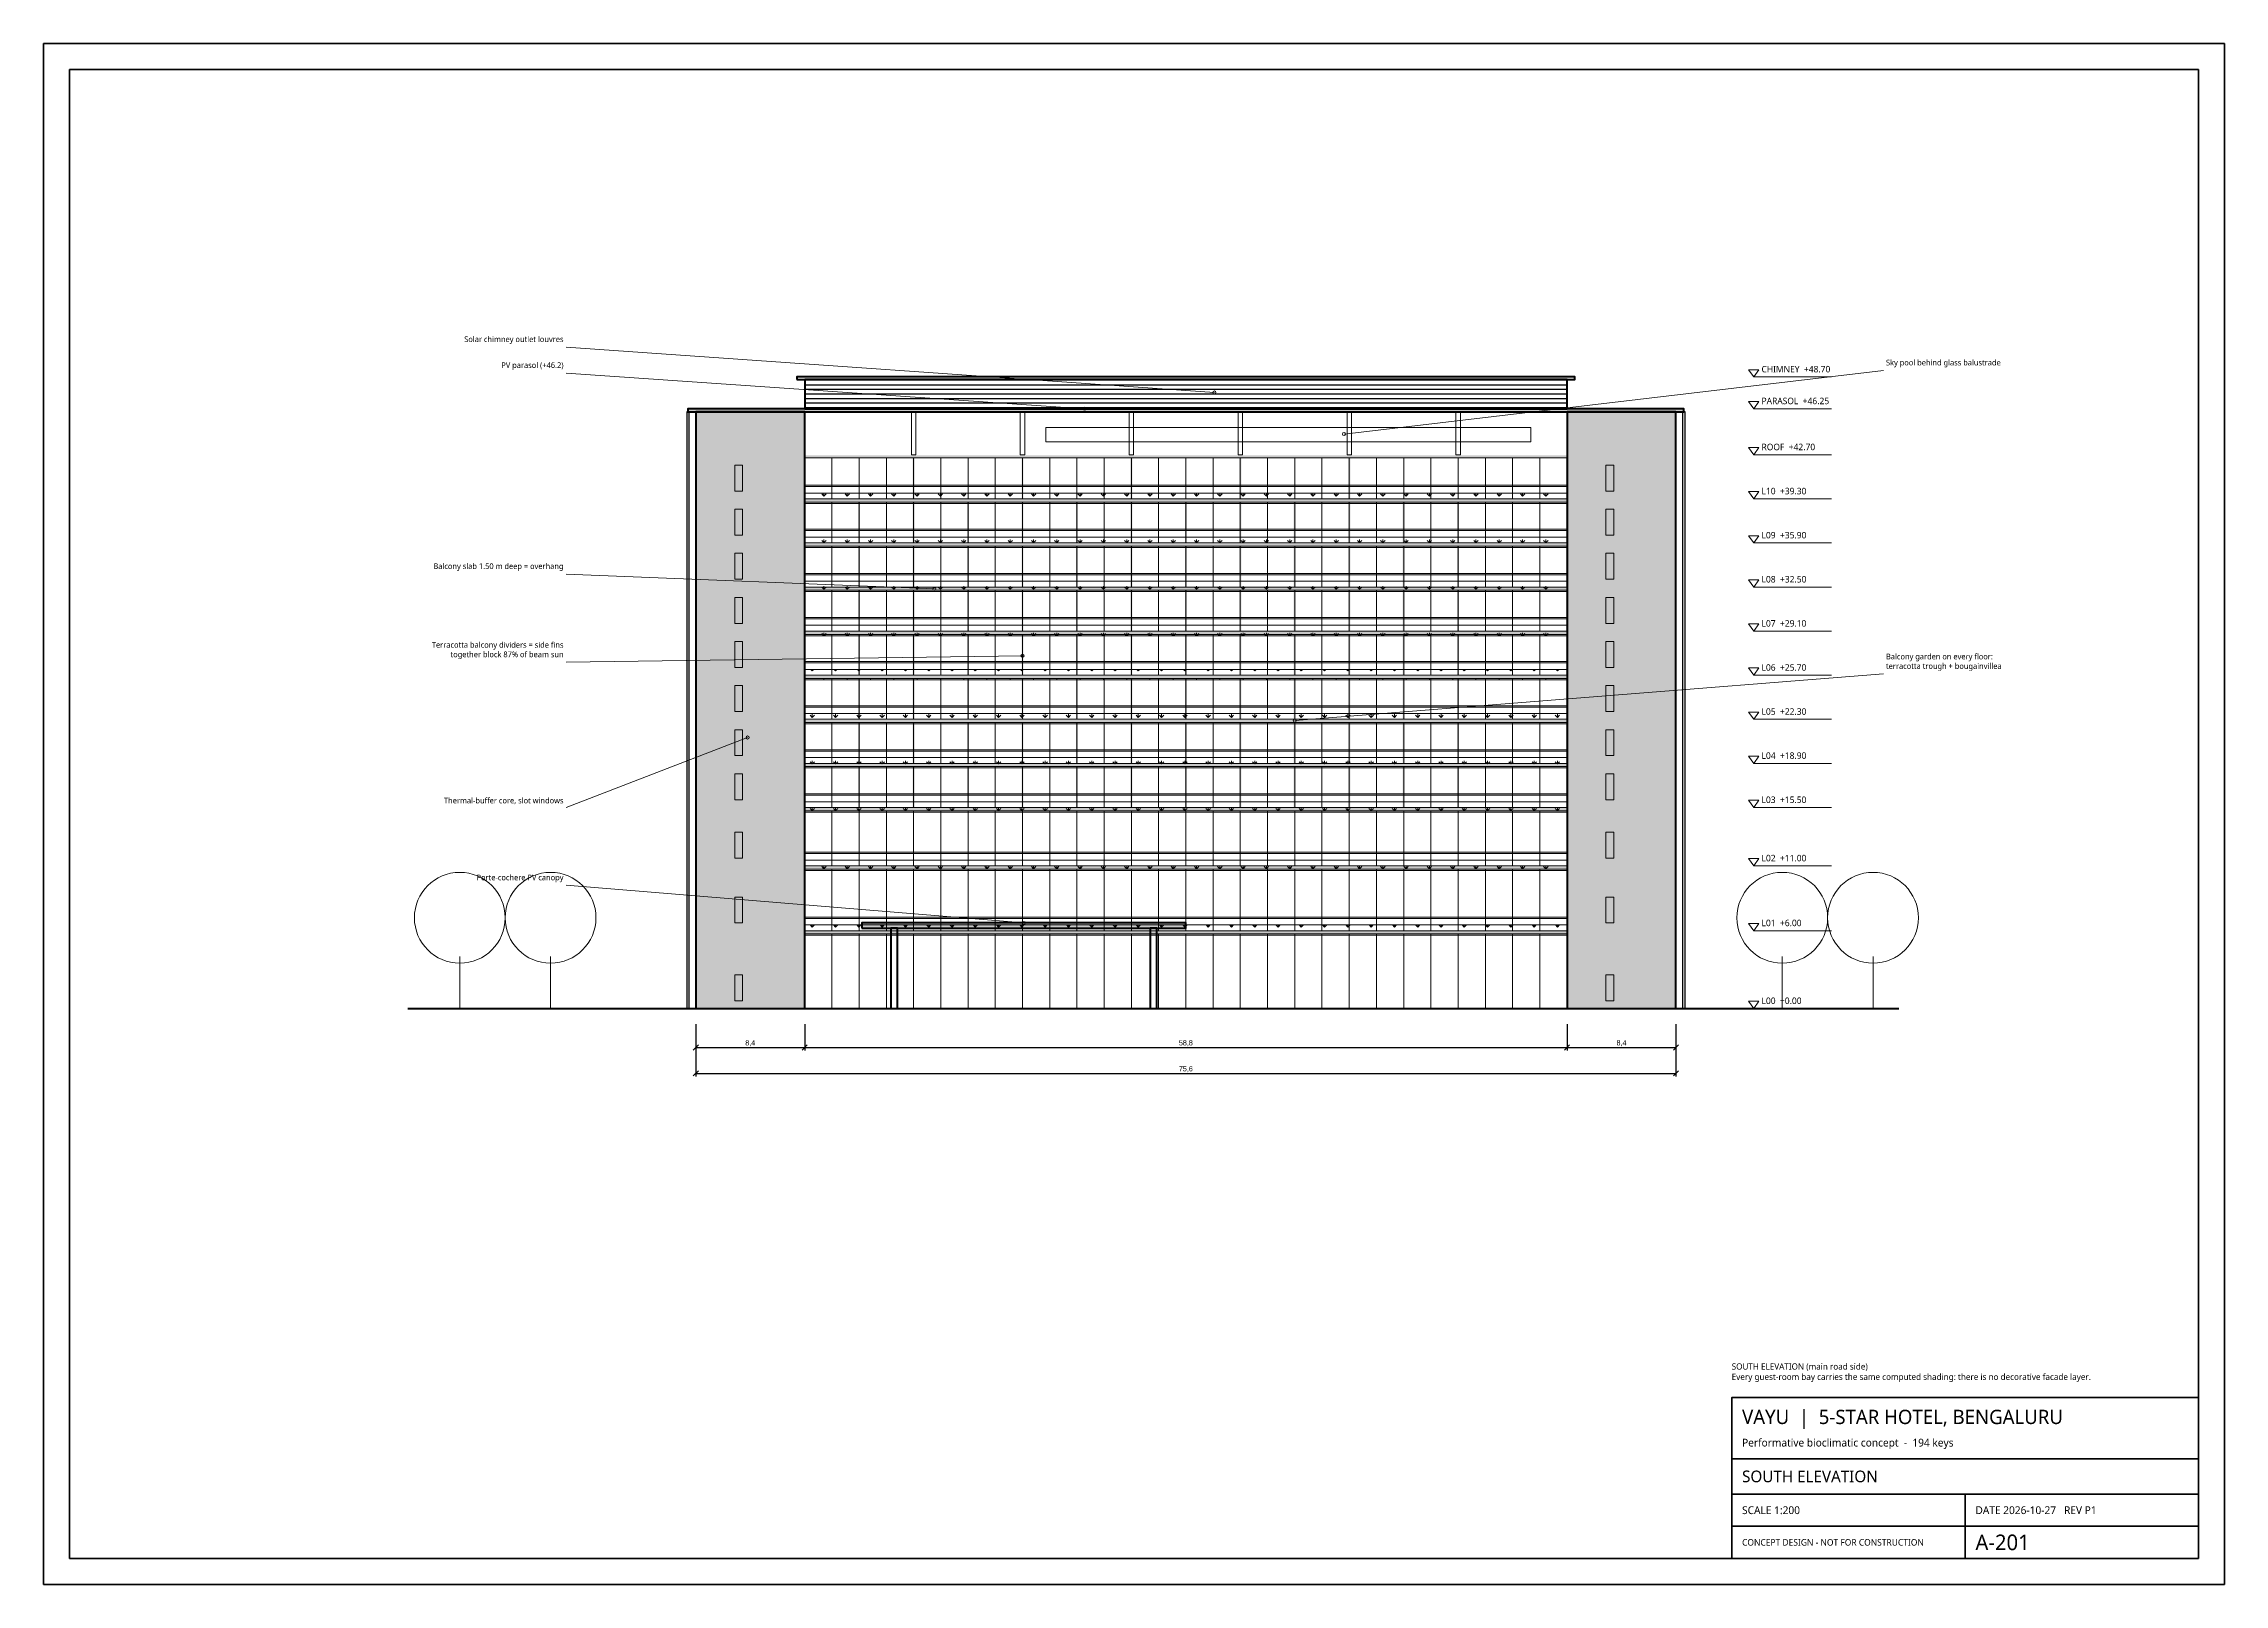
# Model space of a CAD drawing. Header units: metres. Extents: x -8 to 160, y -44 to 74.
import ezdxf
from ezdxf.enums import TextEntityAlignment as Align

# ---------------------------------------------------------------- set-up
doc = ezdxf.new("R2010")
doc.units = ezdxf.units.M
doc.header["$LTSCALE"] = 0.5
for name, color, linetype, lineweight in [('A-ANNO', 7, 'Continuous', 18), ('A-BEYOND', 8, 'Continuous', 13), ('A-DIMS', 7, 'Continuous', 13), ('A-GLAZ', 4, 'Continuous', 18), ('A-HATCH', 8, 'Continuous', 0), ('A-SECT', 7, 'Continuous', 70), ('A-SHAD', 30, 'Continuous', 25), ('A-TTLB', 7, 'Continuous', 35), ('A-WALL', 7, 'Continuous', 50), ('L-PLNT', 3, 'Continuous', 13)]:
    doc.layers.add(name, color=color, linetype=linetype, lineweight=lineweight)
doc.styles.add('OpenSans', font='OpenSans-Regular.ttf')
doc.dimstyles.new('VAYU', dxfattribs={"dimtxt": 0.4, "dimasz": 0.24, "dimexe": 0.24, "dimexo": 0.2, "dimgap": 0.12, "dimtad": 1, "dimtsz": 0.2, "dimcen": 2.5, "dimazin": 3, "dimtfac": 1, "dimtmove": 0, "dimatfit": 3})

msp = doc.modelspace()

# ---------------------------------------------------------------- hatches: boundary and pattern name
at = {"layer": 'A-HATCH'}
for color, points in [(5, [(41.6, 46), (118.4, 46), (118.4, 46.25), (41.6, 46.25)]), (254, [(42.2, 0), (50.6, 0), (50.6, 46), (42.2, 46)]), (254, [(109.4, 0), (117.8, 0), (117.8, 46), (109.4, 46)]), (252, [(50.6, 42.45), (109.4, 42.45), (109.4, 42.65), (50.6, 42.65)]), (252, [(50.6, 39.05), (109.4, 39.05), (109.4, 39.25), (50.6, 39.25)]), (252, [(50.6, 35.65), (109.4, 35.65), (109.4, 35.85), (50.6, 35.85)]), (252, [(50.6, 32.25), (109.4, 32.25), (109.4, 32.45), (50.6, 32.45)]), (252, [(50.6, 28.85), (109.4, 28.85), (109.4, 29.05), (50.6, 29.05)]), (252, [(50.6, 25.45), (109.4, 25.45), (109.4, 25.65), (50.6, 25.65)]), (252, [(50.6, 22.05), (109.4, 22.05), (109.4, 22.25), (50.6, 22.25)]), (252, [(50.6, 18.65), (109.4, 18.65), (109.4, 18.85), (50.6, 18.85)]), (252, [(50.6, 15.25), (109.4, 15.25), (109.4, 15.45), (50.6, 15.45)]), (252, [(50.6, 10.75), (109.4, 10.75), (109.4, 10.95), (50.6, 10.95)]), (252, [(50.6, 5.75), (109.4, 5.75), (109.4, 5.95), (50.6, 5.95)]), (5, [(55, 6.2), (80, 6.2), (80, 6.6), (55, 6.6)])]:
    msp.add_hatch(color=color, dxfattribs=at).paths.add_polyline_path(points)
at = {"layer": 'A-SHAD'}
for points in [[(50.525, 39.3), (50.675, 39.3), (50.675, 42.45), (50.525, 42.45)], [(58.925, 39.3), (59.075, 39.3), (59.075, 42.45), (58.925, 42.45)], [(67.325, 39.3), (67.475, 39.3), (67.475, 42.45), (67.325, 42.45)], [(75.725, 39.3), (75.875, 39.3), (75.875, 42.45), (75.725, 42.45)], [(84.125, 39.3), (84.275, 39.3), (84.275, 42.45), (84.125, 42.45)], [(92.525, 39.3), (92.675, 39.3), (92.675, 42.45), (92.525, 42.45)], [(109.325, 39.3), (109.475, 39.3), (109.475, 42.45), (109.325, 42.45)], [(50.525, 35.9), (50.675, 35.9), (50.675, 39.05), (50.525, 39.05)], [(54.725, 35.9), (54.875, 35.9), (54.875, 39.05), (54.725, 39.05)], [(58.925, 35.9), (59.075, 35.9), (59.075, 39.05), (58.925, 39.05)], [(63.125, 35.9), (63.275, 35.9), (63.275, 39.05), (63.125, 39.05)], [(67.325, 35.9), (67.475, 35.9), (67.475, 39.05), (67.325, 39.05)], [(71.525, 35.9), (71.675, 35.9), (71.675, 39.05), (71.525, 39.05)], [(75.725, 35.9), (75.875, 35.9), (75.875, 39.05), (75.725, 39.05)], [(79.925, 35.9), (80.075, 35.9), (80.075, 39.05), (79.925, 39.05)], [(84.125, 35.9), (84.275, 35.9), (84.275, 39.05), (84.125, 39.05)], [(88.325, 35.9), (88.475, 35.9), (88.475, 39.05), (88.325, 39.05)], [(92.525, 35.9), (92.675, 35.9), (92.675, 39.05), (92.525, 39.05)], [(96.725, 35.9), (96.875, 35.9), (96.875, 39.05), (96.725, 39.05)], [(100.925, 35.9), (101.075, 35.9), (101.075, 39.05), (100.925, 39.05)], [(109.325, 35.9), (109.475, 35.9), (109.475, 39.05), (109.325, 39.05)], [(50.525, 32.5), (50.675, 32.5), (50.675, 35.65), (50.525, 35.65)], [(54.725, 32.5), (54.875, 32.5), (54.875, 35.65), (54.725, 35.65)], [(58.925, 32.5), (59.075, 32.5), (59.075, 35.65), (58.925, 35.65)], [(63.125, 32.5), (63.275, 32.5), (63.275, 35.65), (63.125, 35.65)], [(67.325, 32.5), (67.475, 32.5), (67.475, 35.65), (67.325, 35.65)], [(71.525, 32.5), (71.675, 32.5), (71.675, 35.65), (71.525, 35.65)], [(75.725, 32.5), (75.875, 32.5), (75.875, 35.65), (75.725, 35.65)], [(79.925, 32.5), (80.075, 32.5), (80.075, 35.65), (79.925, 35.65)], [(84.125, 32.5), (84.275, 32.5), (84.275, 35.65), (84.125, 35.65)], [(88.325, 32.5), (88.475, 32.5), (88.475, 35.65), (88.325, 35.65)], [(92.525, 32.5), (92.675, 32.5), (92.675, 35.65), (92.525, 35.65)], [(96.725, 32.5), (96.875, 32.5), (96.875, 35.65), (96.725, 35.65)], [(100.925, 32.5), (101.075, 32.5), (101.075, 35.65), (100.925, 35.65)], [(109.325, 32.5), (109.475, 32.5), (109.475, 35.65), (109.325, 35.65)], [(50.525, 29.1), (50.675, 29.1), (50.675, 32.25), (50.525, 32.25)], [(54.725, 29.1), (54.875, 29.1), (54.875, 32.25), (54.725, 32.25)], [(58.925, 29.1), (59.075, 29.1), (59.075, 32.25), (58.925, 32.25)], [(63.125, 29.1), (63.275, 29.1), (63.275, 32.25), (63.125, 32.25)], [(67.325, 29.1), (67.475, 29.1), (67.475, 32.25), (67.325, 32.25)], [(71.525, 29.1), (71.675, 29.1), (71.675, 32.25), (71.525, 32.25)], [(75.725, 29.1), (75.875, 29.1), (75.875, 32.25), (75.725, 32.25)], [(79.925, 29.1), (80.075, 29.1), (80.075, 32.25), (79.925, 32.25)], [(84.125, 29.1), (84.275, 29.1), (84.275, 32.25), (84.125, 32.25)], [(88.325, 29.1), (88.475, 29.1), (88.475, 32.25), (88.325, 32.25)], [(92.525, 29.1), (92.675, 29.1), (92.675, 32.25), (92.525, 32.25)], [(96.725, 29.1), (96.875, 29.1), (96.875, 32.25), (96.725, 32.25)], [(100.925, 29.1), (101.075, 29.1), (101.075, 32.25), (100.925, 32.25)], [(109.325, 29.1), (109.475, 29.1), (109.475, 32.25), (109.325, 32.25)], [(50.525, 25.7), (50.675, 25.7), (50.675, 28.85), (50.525, 28.85)], [(54.725, 25.7), (54.875, 25.7), (54.875, 28.85), (54.725, 28.85)], [(58.925, 25.7), (59.075, 25.7), (59.075, 28.85), (58.925, 28.85)], [(63.125, 25.7), (63.275, 25.7), (63.275, 28.85), (63.125, 28.85)], [(67.325, 25.7), (67.475, 25.7), (67.475, 28.85), (67.325, 28.85)], [(71.525, 25.7), (71.675, 25.7), (71.675, 28.85), (71.525, 28.85)], [(75.725, 25.7), (75.875, 25.7), (75.875, 28.85), (75.725, 28.85)], [(79.925, 25.7), (80.075, 25.7), (80.075, 28.85), (79.925, 28.85)], [(84.125, 25.7), (84.275, 25.7), (84.275, 28.85), (84.125, 28.85)], [(88.325, 25.7), (88.475, 25.7), (88.475, 28.85), (88.325, 28.85)], [(92.525, 25.7), (92.675, 25.7), (92.675, 28.85), (92.525, 28.85)], [(96.725, 25.7), (96.875, 25.7), (96.875, 28.85), (96.725, 28.85)], [(100.925, 25.7), (101.075, 25.7), (101.075, 28.85), (100.925, 28.85)], [(109.325, 25.7), (109.475, 25.7), (109.475, 28.85), (109.325, 28.85)], [(50.525, 22.3), (50.675, 22.3), (50.675, 25.45), (50.525, 25.45)], [(54.725, 22.3), (54.875, 22.3), (54.875, 25.45), (54.725, 25.45)], [(58.925, 22.3), (59.075, 22.3), (59.075, 25.45), (58.925, 25.45)], [(63.125, 22.3), (63.275, 22.3), (63.275, 25.45), (63.125, 25.45)], [(67.325, 22.3), (67.475, 22.3), (67.475, 25.45), (67.325, 25.45)], [(71.525, 22.3), (71.675, 22.3), (71.675, 25.45), (71.525, 25.45)], [(75.725, 22.3), (75.875, 22.3), (75.875, 25.45), (75.725, 25.45)], [(79.925, 22.3), (80.075, 22.3), (80.075, 25.45), (79.925, 25.45)], [(84.125, 22.3), (84.275, 22.3), (84.275, 25.45), (84.125, 25.45)], [(88.325, 22.3), (88.475, 22.3), (88.475, 25.45), (88.325, 25.45)], [(92.525, 22.3), (92.675, 22.3), (92.675, 25.45), (92.525, 25.45)], [(96.725, 22.3), (96.875, 22.3), (96.875, 25.45), (96.725, 25.45)], [(100.925, 22.3), (101.075, 22.3), (101.075, 25.45), (100.925, 25.45)], [(109.325, 22.3), (109.475, 22.3), (109.475, 25.45), (109.325, 25.45)], [(50.525, 18.9), (50.675, 18.9), (50.675, 22.05), (50.525, 22.05)], [(54.725, 18.9), (54.875, 18.9), (54.875, 22.05), (54.725, 22.05)], [(58.925, 18.9), (59.075, 18.9), (59.075, 22.05), (58.925, 22.05)], [(63.125, 18.9), (63.275, 18.9), (63.275, 22.05), (63.125, 22.05)], [(67.325, 18.9), (67.475, 18.9), (67.475, 22.05), (67.325, 22.05)], [(71.525, 18.9), (71.675, 18.9), (71.675, 22.05), (71.525, 22.05)], [(75.725, 18.9), (75.875, 18.9), (75.875, 22.05), (75.725, 22.05)], [(79.925, 18.9), (80.075, 18.9), (80.075, 22.05), (79.925, 22.05)], [(84.125, 18.9), (84.275, 18.9), (84.275, 22.05), (84.125, 22.05)], [(88.325, 18.9), (88.475, 18.9), (88.475, 22.05), (88.325, 22.05)], [(92.525, 18.9), (92.675, 18.9), (92.675, 22.05), (92.525, 22.05)], [(96.725, 18.9), (96.875, 18.9), (96.875, 22.05), (96.725, 22.05)], [(100.925, 18.9), (101.075, 18.9), (101.075, 22.05), (100.925, 22.05)], [(109.325, 18.9), (109.475, 18.9), (109.475, 22.05), (109.325, 22.05)], [(50.525, 15.5), (50.675, 15.5), (50.675, 18.65), (50.525, 18.65)], [(54.725, 15.5), (54.875, 15.5), (54.875, 18.65), (54.725, 18.65)], [(58.925, 15.5), (59.075, 15.5), (59.075, 18.65), (58.925, 18.65)], [(63.125, 15.5), (63.275, 15.5), (63.275, 18.65), (63.125, 18.65)], [(67.325, 15.5), (67.475, 15.5), (67.475, 18.65), (67.325, 18.65)], [(71.525, 15.5), (71.675, 15.5), (71.675, 18.65), (71.525, 18.65)], [(75.725, 15.5), (75.875, 15.5), (75.875, 18.65), (75.725, 18.65)], [(79.925, 15.5), (80.075, 15.5), (80.075, 18.65), (79.925, 18.65)], [(84.125, 15.5), (84.275, 15.5), (84.275, 18.65), (84.125, 18.65)], [(88.325, 15.5), (88.475, 15.5), (88.475, 18.65), (88.325, 18.65)], [(92.525, 15.5), (92.675, 15.5), (92.675, 18.65), (92.525, 18.65)], [(96.725, 15.5), (96.875, 15.5), (96.875, 18.65), (96.725, 18.65)], [(100.925, 15.5), (101.075, 15.5), (101.075, 18.65), (100.925, 18.65)], [(109.325, 15.5), (109.475, 15.5), (109.475, 18.65), (109.325, 18.65)]]:
    msp.add_hatch(color=30, dxfattribs=at).paths.add_polyline_path(points)
at = {"layer": 'L-PLNT'}
h = msp.add_hatch(dxfattribs=at)
h.set_pattern_fill('GRASS', scale=0.05)
h.paths.add_polyline_path([(50.6, 38.95), (109.4, 38.95), (109.4, 39.75), (50.6, 39.75)])
h = msp.add_hatch(dxfattribs=at)
h.set_pattern_fill('GRASS', scale=0.05)
h.paths.add_polyline_path([(50.6, 35.55), (109.4, 35.55), (109.4, 36.35), (50.6, 36.35)])
h = msp.add_hatch(dxfattribs=at)
h.set_pattern_fill('GRASS', scale=0.05)
h.paths.add_polyline_path([(50.6, 32.15), (109.4, 32.15), (109.4, 32.95), (50.6, 32.95)])
h = msp.add_hatch(dxfattribs=at)
h.set_pattern_fill('GRASS', scale=0.05)
h.paths.add_polyline_path([(50.6, 28.75), (109.4, 28.75), (109.4, 29.55), (50.6, 29.55)])
h = msp.add_hatch(dxfattribs=at)
h.set_pattern_fill('GRASS', scale=0.05)
h.paths.add_polyline_path([(50.6, 25.35), (109.4, 25.35), (109.4, 26.15), (50.6, 26.15)])
h = msp.add_hatch(dxfattribs=at)
h.set_pattern_fill('GRASS', scale=0.05)
h.paths.add_polyline_path([(50.6, 21.95), (109.4, 21.95), (109.4, 22.75), (50.6, 22.75)])
h = msp.add_hatch(dxfattribs=at)
h.set_pattern_fill('GRASS', scale=0.05)
h.paths.add_polyline_path([(50.6, 18.55), (109.4, 18.55), (109.4, 19.35), (50.6, 19.35)])
h = msp.add_hatch(dxfattribs=at)
h.set_pattern_fill('GRASS', scale=0.05)
h.paths.add_polyline_path([(50.6, 15.15), (109.4, 15.15), (109.4, 15.95), (50.6, 15.95)])
h = msp.add_hatch(dxfattribs=at)
h.set_pattern_fill('GRASS', scale=0.05)
h.paths.add_polyline_path([(50.6, 10.65), (109.4, 10.65), (109.4, 11.45), (50.6, 11.45)])
h = msp.add_hatch(dxfattribs=at)
h.set_pattern_fill('GRASS', scale=0.05)
h.paths.add_polyline_path([(50.6, 5.65), (109.4, 5.65), (109.4, 6.45), (50.6, 6.45)])

# ---------------------------------------------------------------- linework, layer by layer
at = {"layer": 'A-ANNO'}
for p, q in [((82.2, 47.5), (32.2, 51)), ((72.2, 46.25), (32.2, 49)), ((92.2, 44.3), (133.8, 49.2)), ((123.8, 48.7), (129.8, 48.7)), ((123.8, 46.25), (129.8, 46.25)), ((123.8, 42.7), (129.8, 42.7)), ((123.8, 39.3), (129.8, 39.3)), ((123.8, 35.9), (129.8, 35.9)), ((60.6, 32.35), (32.2, 33.5)), ((123.8, 32.5), (129.8, 32.5)), ((123.8, 29.1), (129.8, 29.1)), ((67.4, 27.2), (32.2, 26.7)), ((88.4, 22.2), (133.8, 25.8)), ((123.8, 25.7), (129.8, 25.7)), ((123.8, 22.3), (129.8, 22.3)), ((46.2, 20.9), (32.2, 15.5)), ((123.8, 18.9), (129.8, 18.9)), ((123.8, 15.5), (129.8, 15.5)), ((123.8, 11), (129.8, 11)), ((67.5, 6.6), (32.2, 9.5)), ((123.8, 6), (129.8, 6)), ((123.8, 0), (129.8, 0))]:
    msp.add_line(p, q, dxfattribs=at)
for points in [[(123.8, 48.7), (123.4, 49.26), (124.2, 49.26)], [(123.8, 46.25), (123.4, 46.81), (124.2, 46.81)], [(123.8, 42.7), (123.4, 43.26), (124.2, 43.26)], [(123.8, 39.3), (123.4, 39.86), (124.2, 39.86)], [(123.8, 35.9), (123.4, 36.46), (124.2, 36.46)], [(123.8, 32.5), (123.4, 33.06), (124.2, 33.06)], [(123.8, 29.1), (123.4, 29.66), (124.2, 29.66)], [(123.8, 25.7), (123.4, 26.26), (124.2, 26.26)], [(123.8, 22.3), (123.4, 22.86), (124.2, 22.86)], [(123.8, 18.9), (123.4, 19.46), (124.2, 19.46)], [(123.8, 15.5), (123.4, 16.06), (124.2, 16.06)], [(123.8, 11), (123.4, 11.56), (124.2, 11.56)], [(123.8, 6), (123.4, 6.56), (124.2, 6.56)], [(123.8, 0), (123.4, 0.56), (124.2, 0.56)]]:
    msp.add_lwpolyline(points, close=True, dxfattribs=at)
for centre in [(82.2, 47.5), (72.2, 46.25), (92.2, 44.3), (60.6, 32.35), (67.4, 27.2), (88.4, 22.2), (46.2, 20.9), (67.5, 6.6)]:
    msp.add_circle(centre, 0.12, dxfattribs=at)
at = {"layer": 'A-BEYOND'}
for points in [[(58.83, 42.7), (59.17, 42.7), (59.17, 46), (58.83, 46)], [(67.23, 42.7), (67.57, 42.7), (67.57, 46), (67.23, 46)], [(75.63, 42.7), (75.97, 42.7), (75.97, 46), (75.63, 46)], [(84.03, 42.7), (84.37, 42.7), (84.37, 46), (84.03, 46)], [(92.43, 42.7), (92.77, 42.7), (92.77, 46), (92.43, 46)], [(100.83, 42.7), (101.17, 42.7), (101.17, 46), (100.83, 46)]]:
    msp.add_lwpolyline(points, close=True, dxfattribs=at)
at = {"layer": 'A-GLAZ'}
for p, q in [((52.7, 39.3), (52.7, 42.45)), ((54.8, 39.3), (54.8, 42.45)), ((56.9, 39.3), (56.9, 42.45)), ((59, 39.3), (59, 42.45)), ((61.1, 39.3), (61.1, 42.45)), ((63.2, 39.3), (63.2, 42.45)), ((65.3, 39.3), (65.3, 42.45)), ((67.4, 39.3), (67.4, 42.45)), ((69.5, 39.3), (69.5, 42.45)), ((71.6, 39.3), (71.6, 42.45)), ((73.7, 39.3), (73.7, 42.45)), ((75.8, 39.3), (75.8, 42.45)), ((77.9, 39.3), (77.9, 42.45)), ((80, 39.3), (80, 42.45)), ((82.1, 39.3), (82.1, 42.45)), ((84.2, 39.3), (84.2, 42.45)), ((86.3, 39.3), (86.3, 42.45)), ((88.4, 39.3), (88.4, 42.45)), ((90.5, 39.3), (90.5, 42.45)), ((92.6, 39.3), (92.6, 42.45)), ((94.7, 39.3), (94.7, 42.45)), ((96.8, 39.3), (96.8, 42.45)), ((98.9, 39.3), (98.9, 42.45)), ((101, 39.3), (101, 42.45)), ((103.1, 39.3), (103.1, 42.45)), ((105.2, 39.3), (105.2, 42.45)), ((107.3, 39.3), (107.3, 42.45)), ((52.7, 35.9), (52.7, 39.05)), ((54.8, 35.9), (54.8, 39.05)), ((56.9, 35.9), (56.9, 39.05)), ((59, 35.9), (59, 39.05)), ((61.1, 35.9), (61.1, 39.05)), ((63.2, 35.9), (63.2, 39.05)), ((65.3, 35.9), (65.3, 39.05)), ((67.4, 35.9), (67.4, 39.05)), ((69.5, 35.9), (69.5, 39.05)), ((71.6, 35.9), (71.6, 39.05)), ((73.7, 35.9), (73.7, 39.05)), ((75.8, 35.9), (75.8, 39.05)), ((77.9, 35.9), (77.9, 39.05)), ((80, 35.9), (80, 39.05)), ((82.1, 35.9), (82.1, 39.05)), ((84.2, 35.9), (84.2, 39.05)), ((86.3, 35.9), (86.3, 39.05)), ((88.4, 35.9), (88.4, 39.05)), ((90.5, 35.9), (90.5, 39.05)), ((92.6, 35.9), (92.6, 39.05)), ((94.7, 35.9), (94.7, 39.05)), ((96.8, 35.9), (96.8, 39.05)), ((98.9, 35.9), (98.9, 39.05)), ((101, 35.9), (101, 39.05)), ((103.1, 35.9), (103.1, 39.05)), ((105.2, 35.9), (105.2, 39.05)), ((107.3, 35.9), (107.3, 39.05)), ((52.7, 32.5), (52.7, 35.65)), ((54.8, 32.5), (54.8, 35.65)), ((56.9, 32.5), (56.9, 35.65)), ((59, 32.5), (59, 35.65)), ((61.1, 32.5), (61.1, 35.65)), ((63.2, 32.5), (63.2, 35.65)), ((65.3, 32.5), (65.3, 35.65)), ((67.4, 32.5), (67.4, 35.65)), ((69.5, 32.5), (69.5, 35.65)), ((71.6, 32.5), (71.6, 35.65)), ((73.7, 32.5), (73.7, 35.65)), ((75.8, 32.5), (75.8, 35.65)), ((77.9, 32.5), (77.9, 35.65)), ((80, 32.5), (80, 35.65)), ((82.1, 32.5), (82.1, 35.65)), ((84.2, 32.5), (84.2, 35.65)), ((86.3, 32.5), (86.3, 35.65)), ((88.4, 32.5), (88.4, 35.65)), ((90.5, 32.5), (90.5, 35.65)), ((92.6, 32.5), (92.6, 35.65)), ((94.7, 32.5), (94.7, 35.65)), ((96.8, 32.5), (96.8, 35.65)), ((98.9, 32.5), (98.9, 35.65)), ((101, 32.5), (101, 35.65)), ((103.1, 32.5), (103.1, 35.65)), ((105.2, 32.5), (105.2, 35.65)), ((107.3, 32.5), (107.3, 35.65)), ((52.7, 29.1), (52.7, 32.25)), ((54.8, 29.1), (54.8, 32.25)), ((56.9, 29.1), (56.9, 32.25)), ((59, 29.1), (59, 32.25)), ((61.1, 29.1), (61.1, 32.25)), ((63.2, 29.1), (63.2, 32.25)), ((65.3, 29.1), (65.3, 32.25)), ((67.4, 29.1), (67.4, 32.25)), ((69.5, 29.1), (69.5, 32.25)), ((71.6, 29.1), (71.6, 32.25)), ((73.7, 29.1), (73.7, 32.25)), ((75.8, 29.1), (75.8, 32.25)), ((77.9, 29.1), (77.9, 32.25)), ((80, 29.1), (80, 32.25)), ((82.1, 29.1), (82.1, 32.25)), ((84.2, 29.1), (84.2, 32.25)), ((86.3, 29.1), (86.3, 32.25)), ((88.4, 29.1), (88.4, 32.25)), ((90.5, 29.1), (90.5, 32.25)), ((92.6, 29.1), (92.6, 32.25)), ((94.7, 29.1), (94.7, 32.25)), ((96.8, 29.1), (96.8, 32.25)), ((98.9, 29.1), (98.9, 32.25)), ((101, 29.1), (101, 32.25)), ((103.1, 29.1), (103.1, 32.25)), ((105.2, 29.1), (105.2, 32.25)), ((107.3, 29.1), (107.3, 32.25)), ((52.7, 25.7), (52.7, 28.85)), ((54.8, 25.7), (54.8, 28.85)), ((56.9, 25.7), (56.9, 28.85)), ((59, 25.7), (59, 28.85)), ((61.1, 25.7), (61.1, 28.85)), ((63.2, 25.7), (63.2, 28.85)), ((65.3, 25.7), (65.3, 28.85)), ((67.4, 25.7), (67.4, 28.85)), ((69.5, 25.7), (69.5, 28.85)), ((71.6, 25.7), (71.6, 28.85)), ((73.7, 25.7), (73.7, 28.85)), ((75.8, 25.7), (75.8, 28.85)), ((77.9, 25.7), (77.9, 28.85)), ((80, 25.7), (80, 28.85)), ((82.1, 25.7), (82.1, 28.85)), ((84.2, 25.7), (84.2, 28.85)), ((86.3, 25.7), (86.3, 28.85)), ((88.4, 25.7), (88.4, 28.85)), ((90.5, 25.7), (90.5, 28.85)), ((92.6, 25.7), (92.6, 28.85)), ((94.7, 25.7), (94.7, 28.85)), ((96.8, 25.7), (96.8, 28.85)), ((98.9, 25.7), (98.9, 28.85)), ((101, 25.7), (101, 28.85)), ((103.1, 25.7), (103.1, 28.85)), ((105.2, 25.7), (105.2, 28.85)), ((107.3, 25.7), (107.3, 28.85)), ((52.7, 22.3), (52.7, 25.45)), ((54.8, 22.3), (54.8, 25.45)), ((56.9, 22.3), (56.9, 25.45)), ((59, 22.3), (59, 25.45)), ((61.1, 22.3), (61.1, 25.45)), ((63.2, 22.3), (63.2, 25.45)), ((65.3, 22.3), (65.3, 25.45)), ((67.4, 22.3), (67.4, 25.45)), ((69.5, 22.3), (69.5, 25.45)), ((71.6, 22.3), (71.6, 25.45)), ((73.7, 22.3), (73.7, 25.45)), ((75.8, 22.3), (75.8, 25.45)), ((77.9, 22.3), (77.9, 25.45)), ((80, 22.3), (80, 25.45)), ((82.1, 22.3), (82.1, 25.45)), ((84.2, 22.3), (84.2, 25.45)), ((86.3, 22.3), (86.3, 25.45)), ((88.4, 22.3), (88.4, 25.45)), ((90.5, 22.3), (90.5, 25.45)), ((92.6, 22.3), (92.6, 25.45)), ((94.7, 22.3), (94.7, 25.45)), ((96.8, 22.3), (96.8, 25.45)), ((98.9, 22.3), (98.9, 25.45)), ((101, 22.3), (101, 25.45)), ((103.1, 22.3), (103.1, 25.45)), ((105.2, 22.3), (105.2, 25.45)), ((107.3, 22.3), (107.3, 25.45)), ((52.7, 18.9), (52.7, 22.05)), ((54.8, 18.9), (54.8, 22.05)), ((56.9, 18.9), (56.9, 22.05)), ((59, 18.9), (59, 22.05)), ((61.1, 18.9), (61.1, 22.05)), ((63.2, 18.9), (63.2, 22.05)), ((65.3, 18.9), (65.3, 22.05)), ((67.4, 18.9), (67.4, 22.05)), ((69.5, 18.9), (69.5, 22.05)), ((71.6, 18.9), (71.6, 22.05)), ((73.7, 18.9), (73.7, 22.05)), ((75.8, 18.9), (75.8, 22.05)), ((77.9, 18.9), (77.9, 22.05)), ((80, 18.9), (80, 22.05)), ((82.1, 18.9), (82.1, 22.05)), ((84.2, 18.9), (84.2, 22.05)), ((86.3, 18.9), (86.3, 22.05)), ((88.4, 18.9), (88.4, 22.05)), ((90.5, 18.9), (90.5, 22.05)), ((92.6, 18.9), (92.6, 22.05)), ((94.7, 18.9), (94.7, 22.05)), ((96.8, 18.9), (96.8, 22.05)), ((98.9, 18.9), (98.9, 22.05)), ((101, 18.9), (101, 22.05)), ((103.1, 18.9), (103.1, 22.05)), ((105.2, 18.9), (105.2, 22.05)), ((107.3, 18.9), (107.3, 22.05)), ((52.7, 15.5), (52.7, 18.65)), ((54.8, 15.5), (54.8, 18.65)), ((56.9, 15.5), (56.9, 18.65)), ((59, 15.5), (59, 18.65)), ((61.1, 15.5), (61.1, 18.65)), ((63.2, 15.5), (63.2, 18.65)), ((65.3, 15.5), (65.3, 18.65)), ((67.4, 15.5), (67.4, 18.65)), ((69.5, 15.5), (69.5, 18.65)), ((71.6, 15.5), (71.6, 18.65)), ((73.7, 15.5), (73.7, 18.65)), ((75.8, 15.5), (75.8, 18.65)), ((77.9, 15.5), (77.9, 18.65)), ((80, 15.5), (80, 18.65)), ((82.1, 15.5), (82.1, 18.65)), ((84.2, 15.5), (84.2, 18.65)), ((86.3, 15.5), (86.3, 18.65)), ((88.4, 15.5), (88.4, 18.65)), ((90.5, 15.5), (90.5, 18.65)), ((92.6, 15.5), (92.6, 18.65)), ((94.7, 15.5), (94.7, 18.65)), ((96.8, 15.5), (96.8, 18.65)), ((98.9, 15.5), (98.9, 18.65)), ((101, 15.5), (101, 18.65)), ((103.1, 15.5), (103.1, 18.65)), ((105.2, 15.5), (105.2, 18.65)), ((107.3, 15.5), (107.3, 18.65)), ((52.7, 11), (52.7, 15.25)), ((54.8, 11), (54.8, 15.25)), ((56.9, 11), (56.9, 15.25)), ((59, 11), (59, 15.25)), ((61.1, 11), (61.1, 15.25)), ((63.2, 11), (63.2, 15.25)), ((65.3, 11), (65.3, 15.25)), ((67.4, 11), (67.4, 15.25)), ((69.5, 11), (69.5, 15.25)), ((71.6, 11), (71.6, 15.25)), ((73.7, 11), (73.7, 15.25)), ((75.8, 11), (75.8, 15.25)), ((77.9, 11), (77.9, 15.25)), ((80, 11), (80, 15.25)), ((82.1, 11), (82.1, 15.25)), ((84.2, 11), (84.2, 15.25)), ((86.3, 11), (86.3, 15.25)), ((88.4, 11), (88.4, 15.25)), ((90.5, 11), (90.5, 15.25)), ((92.6, 11), (92.6, 15.25)), ((94.7, 11), (94.7, 15.25)), ((96.8, 11), (96.8, 15.25)), ((98.9, 11), (98.9, 15.25)), ((101, 11), (101, 15.25)), ((103.1, 11), (103.1, 15.25)), ((105.2, 11), (105.2, 15.25)), ((107.3, 11), (107.3, 15.25)), ((52.7, 6), (52.7, 10.75)), ((54.8, 6), (54.8, 10.75)), ((56.9, 6), (56.9, 10.75)), ((59, 6), (59, 10.75)), ((61.1, 6), (61.1, 10.75)), ((63.2, 6), (63.2, 10.75)), ((65.3, 6), (65.3, 10.75)), ((67.4, 6), (67.4, 10.75)), ((69.5, 6), (69.5, 10.75)), ((71.6, 6), (71.6, 10.75)), ((73.7, 6), (73.7, 10.75)), ((75.8, 6), (75.8, 10.75)), ((77.9, 6), (77.9, 10.75)), ((80, 6), (80, 10.75)), ((82.1, 6), (82.1, 10.75)), ((84.2, 6), (84.2, 10.75)), ((86.3, 6), (86.3, 10.75)), ((88.4, 6), (88.4, 10.75)), ((90.5, 6), (90.5, 10.75)), ((92.6, 6), (92.6, 10.75)), ((94.7, 6), (94.7, 10.75)), ((96.8, 6), (96.8, 10.75)), ((98.9, 6), (98.9, 10.75)), ((101, 6), (101, 10.75)), ((103.1, 6), (103.1, 10.75)), ((105.2, 6), (105.2, 10.75)), ((107.3, 6), (107.3, 10.75)), ((52.7, 0), (52.7, 5.75)), ((54.8, 0), (54.8, 5.75)), ((56.9, 0), (56.9, 5.75)), ((59, 0), (59, 5.75)), ((61.1, 0), (61.1, 5.75)), ((63.2, 0), (63.2, 5.75)), ((65.3, 0), (65.3, 5.75)), ((67.4, 0), (67.4, 5.75)), ((69.5, 0), (69.5, 5.75)), ((71.6, 0), (71.6, 5.75)), ((73.7, 0), (73.7, 5.75)), ((75.8, 0), (75.8, 5.75)), ((77.9, 0), (77.9, 5.75)), ((80, 0), (80, 5.75)), ((82.1, 0), (82.1, 5.75)), ((84.2, 0), (84.2, 5.75)), ((86.3, 0), (86.3, 5.75)), ((88.4, 0), (88.4, 5.75)), ((90.5, 0), (90.5, 5.75)), ((92.6, 0), (92.6, 5.75)), ((94.7, 0), (94.7, 5.75)), ((96.8, 0), (96.8, 5.75)), ((98.9, 0), (98.9, 5.75)), ((101, 0), (101, 5.75)), ((103.1, 0), (103.1, 5.75)), ((105.2, 0), (105.2, 5.75)), ((107.3, 0), (107.3, 5.75))]:
    msp.add_line(p, q, dxfattribs=at)
for points in [[(69.2, 43.7), (106.6, 43.7), (106.6, 44.8), (69.2, 44.8)], [(50.6, 39.3), (109.4, 39.3), (109.4, 42.45), (50.6, 42.45)], [(45.2, 39.9), (45.8, 39.9), (45.8, 41.9), (45.2, 41.9)], [(112.4, 39.9), (113, 39.9), (113, 41.9), (112.4, 41.9)], [(50.6, 40.25), (109.4, 40.25), (109.4, 40.35), (50.6, 40.35)], [(50.6, 35.9), (109.4, 35.9), (109.4, 39.05), (50.6, 39.05)], [(45.2, 36.5), (45.8, 36.5), (45.8, 38.5), (45.2, 38.5)], [(112.4, 36.5), (113, 36.5), (113, 38.5), (112.4, 38.5)], [(50.6, 36.85), (109.4, 36.85), (109.4, 36.95), (50.6, 36.95)], [(50.6, 32.5), (109.4, 32.5), (109.4, 35.65), (50.6, 35.65)], [(45.2, 33.1), (45.8, 33.1), (45.8, 35.1), (45.2, 35.1)], [(112.4, 33.1), (113, 33.1), (113, 35.1), (112.4, 35.1)], [(50.6, 33.45), (109.4, 33.45), (109.4, 33.55), (50.6, 33.55)], [(50.6, 29.1), (109.4, 29.1), (109.4, 32.25), (50.6, 32.25)], [(45.2, 29.7), (45.8, 29.7), (45.8, 31.7), (45.2, 31.7)], [(112.4, 29.7), (113, 29.7), (113, 31.7), (112.4, 31.7)], [(50.6, 30.05), (109.4, 30.05), (109.4, 30.15), (50.6, 30.15)], [(50.6, 25.7), (109.4, 25.7), (109.4, 28.85), (50.6, 28.85)], [(45.2, 26.3), (45.8, 26.3), (45.8, 28.3), (45.2, 28.3)], [(112.4, 26.3), (113, 26.3), (113, 28.3), (112.4, 28.3)], [(50.6, 26.65), (109.4, 26.65), (109.4, 26.75), (50.6, 26.75)], [(50.6, 22.3), (109.4, 22.3), (109.4, 25.45), (50.6, 25.45)], [(45.2, 22.9), (45.8, 22.9), (45.8, 24.9), (45.2, 24.9)], [(112.4, 22.9), (113, 22.9), (113, 24.9), (112.4, 24.9)], [(50.6, 23.25), (109.4, 23.25), (109.4, 23.35), (50.6, 23.35)], [(50.6, 18.9), (109.4, 18.9), (109.4, 22.05), (50.6, 22.05)], [(45.2, 19.5), (45.8, 19.5), (45.8, 21.5), (45.2, 21.5)], [(112.4, 19.5), (113, 19.5), (113, 21.5), (112.4, 21.5)], [(50.6, 19.85), (109.4, 19.85), (109.4, 19.95), (50.6, 19.95)], [(50.6, 15.5), (109.4, 15.5), (109.4, 18.65), (50.6, 18.65)], [(45.2, 16.1), (45.8, 16.1), (45.8, 18.1), (45.2, 18.1)], [(112.4, 16.1), (113, 16.1), (113, 18.1), (112.4, 18.1)], [(50.6, 16.45), (109.4, 16.45), (109.4, 16.55), (50.6, 16.55)], [(50.6, 11), (109.4, 11), (109.4, 15.25), (50.6, 15.25)], [(45.2, 11.6), (45.8, 11.6), (45.8, 13.6), (45.2, 13.6)], [(112.4, 11.6), (113, 11.6), (113, 13.6), (112.4, 13.6)], [(50.6, 11.95), (109.4, 11.95), (109.4, 12.05), (50.6, 12.05)], [(50.6, 6), (109.4, 6), (109.4, 10.75), (50.6, 10.75)], [(45.2, 6.6), (45.8, 6.6), (45.8, 8.6), (45.2, 8.6)], [(112.4, 6.6), (113, 6.6), (113, 8.6), (112.4, 8.6)], [(50.6, 6.95), (109.4, 6.95), (109.4, 7.05), (50.6, 7.05)], [(50.6, 0), (109.4, 0), (109.4, 5.75), (50.6, 5.75)], [(45.2, 0.6), (45.8, 0.6), (45.8, 2.6), (45.2, 2.6)], [(112.4, 0.6), (113, 0.6), (113, 2.6), (112.4, 2.6)]]:
    msp.add_lwpolyline(points, close=True, dxfattribs=at)
at = {"layer": 'A-SECT'}
msp.add_line((20, 0), (135, 0), dxfattribs=at)
for points in [[(55, 6.2), (80, 6.2), (80, 6.6), (55, 6.6)], [(57.25, 0), (57.75, 0), (57.75, 6.2), (57.25, 6.2)], [(77.25, 0), (77.75, 0), (77.75, 6.2), (77.25, 6.2)]]:
    msp.add_lwpolyline(points, close=True, dxfattribs=at)
at = {"layer": 'A-SHAD'}
for p, q in [((50.6, 48.1), (109.4, 48.1)), ((50.6, 47.75), (109.4, 47.75)), ((50.6, 47.4), (109.4, 47.4)), ((50.6, 47.05), (109.4, 47.05)), ((50.6, 46.7), (109.4, 46.7)), ((50.6, 46.35), (109.4, 46.35))]:
    msp.add_line(p, q, dxfattribs=at)
for points in [[(41.5, 0), (41.7, 0), (41.7, 46), (41.5, 46)], [(118.3, 0), (118.5, 0), (118.5, 46), (118.3, 46)]]:
    msp.add_lwpolyline(points, close=True, dxfattribs=at)
at = {"layer": 'A-TTLB'}
for p, q in [((122.1, -34.712), (158.1, -34.712)), ((122.1, -37.44), (158.1, -37.44)), ((140.1, -42.4), (140.1, -37.44)), ((122.1, -39.92), (158.1, -39.92))]:
    msp.add_line(p, q, dxfattribs=at)
for points in [[(-8.1, -44.4), (160.1, -44.4), (160.1, 74.4), (-8.1, 74.4)], [(-6.1, -42.4), (158.1, -42.4), (158.1, 72.4), (-6.1, 72.4)], [(122.1, -42.4), (158.1, -42.4), (158.1, -30), (122.1, -30)]]:
    msp.add_lwpolyline(points, close=True, dxfattribs=at)
at = {"layer": 'A-WALL'}
for points in [[(50, 48.5), (110, 48.5), (110, 48.7), (50, 48.7)], [(50.6, 46.25), (109.4, 46.25), (109.4, 48.5), (50.6, 48.5)], [(41.6, 46), (118.4, 46), (118.4, 46.25), (41.6, 46.25)], [(42.2, 0), (50.6, 0), (50.6, 46), (42.2, 46)], [(109.4, 0), (117.8, 0), (117.8, 46), (109.4, 46)]]:
    msp.add_lwpolyline(points, close=True, dxfattribs=at)
at = {"layer": 'L-PLNT'}
for p, q in [((24, 0), (24, 4)), ((31, 0), (31, 4)), ((126, 0), (126, 4)), ((133, 0), (133, 4))]:
    msp.add_line(p, q, dxfattribs=at)
for points in [[(50.6, 38.95), (109.4, 38.95), (109.4, 39.75), (50.6, 39.75)], [(50.6, 35.55), (109.4, 35.55), (109.4, 36.35), (50.6, 36.35)], [(50.6, 32.15), (109.4, 32.15), (109.4, 32.95), (50.6, 32.95)], [(50.6, 28.75), (109.4, 28.75), (109.4, 29.55), (50.6, 29.55)], [(50.6, 25.35), (109.4, 25.35), (109.4, 26.15), (50.6, 26.15)], [(50.6, 21.95), (109.4, 21.95), (109.4, 22.75), (50.6, 22.75)], [(50.6, 18.55), (109.4, 18.55), (109.4, 19.35), (50.6, 19.35)], [(50.6, 15.15), (109.4, 15.15), (109.4, 15.95), (50.6, 15.95)], [(50.6, 10.65), (109.4, 10.65), (109.4, 11.45), (50.6, 11.45)], [(50.6, 5.65), (109.4, 5.65), (109.4, 6.45), (50.6, 6.45)]]:
    msp.add_lwpolyline(points, close=True, dxfattribs=at)
for centre in [(24, 7), (31, 7), (126, 7), (133, 7)]:
    msp.add_circle(centre, 3.5, dxfattribs=at)

# ---------------------------------------------------------------- texts
at = {"layer": 'A-ANNO', "style": 'OpenSans'}
for s, p in [('CHIMNEY  +48.70', (124.4, 48.9)), ('PARASOL  +46.25', (124.4, 46.45)), ('ROOF  +42.70', (124.4, 42.9)), ('L10  +39.30', (124.4, 39.5)), ('L09  +35.90', (124.4, 36.1)), ('L08  +32.50', (124.4, 32.7)), ('L07  +29.10', (124.4, 29.3)), ('L06  +25.70', (124.4, 25.9)), ('L05  +22.30', (124.4, 22.5)), ('L04  +18.90', (124.4, 19.1)), ('L03  +15.50', (124.4, 15.7)), ('L02  +11.00', (124.4, 11.2)), ('L01  +6.00', (124.4, 6.2)), ('L00  +0.00', (124.4, 0.2))]:
    msp.add_text(s, height=0.5, dxfattribs=at).set_placement(p, align=Align.BOTTOM_LEFT)
for s, height, p in [('VAYU  |  5-STAR HOTEL, BENGALURU', 1.1, (122.9, -31.488)), ('Performative bioclimatic concept  -  194 keys', 0.6, (122.9, -33.472)), ('SOUTH ELEVATION', 0.9, (122.9, -36.076)), ('SCALE 1:200', 0.6, (122.9, -38.68)), ('DATE 2026-10-27   REV P1', 0.6, (140.9, -38.68)), ('CONCEPT DESIGN - NOT FOR CONSTRUCTION', 0.5, (122.9, -41.16)), ('A-201', 1.2, (140.9, -41.16))]:
    msp.add_text(s, height=height, dxfattribs=at).set_placement(p, align=Align.MIDDLE_LEFT)
for s, insert, char_height, width, attachment_point in [('Solar chimney outlet louvres', (32, 51.24), 0.44, 19, 9), ('PV parasol (+46.2)', (32, 49.24), 0.44, 19, 9), ('Sky pool behind glass balustrade', (134, 49.44), 0.44, 19, 7), ('Balcony slab 1.50 m deep = overhang', (32, 33.74), 0.44, 19, 9), ('Terracotta balcony dividers = side fins\\Ptogether block 87% of beam sun', (32, 26.94), 0.44, 19, 9), ('Balcony garden on every floor:\\Pterracotta trough + bougainvillea', (134, 26.04), 0.44, 19, 7), ('Thermal-buffer core, slot windows', (32, 15.74), 0.44, 19, 9), ('Porte-cochere PV canopy', (32, 9.74), 0.44, 19, 9), ('SOUTH ELEVATION (main road side)\\PEvery guest-room bay carries the same computed shading: there is no decorative facade layer.', (122.1, -28.8), 0.48, 36, 7)]:
    msp.add_mtext(s, dxfattribs=dict(at, insert=insert, char_height=char_height, width=width, attachment_point=attachment_point))

# ---------------------------------------------------------------- dimensions: what is measured, and where the dimension line sits
at = {"layer": 'A-DIMS'}
for base, p1, p2 in [((42.2, -5), (42.2, -1), (117.8, -1)), ((42.2, -3), (42.2, -1), (50.6, -1)), ((50.6, -3), (50.6, -1), (109.4, -1)), ((109.4, -3), (109.4, -1), (117.8, -1))]:
    msp.add_linear_dim(base=base, p1=p1, p2=p2, dimstyle='VAYU', dxfattribs=at).render()

doc.saveas('drawing.dxf')
